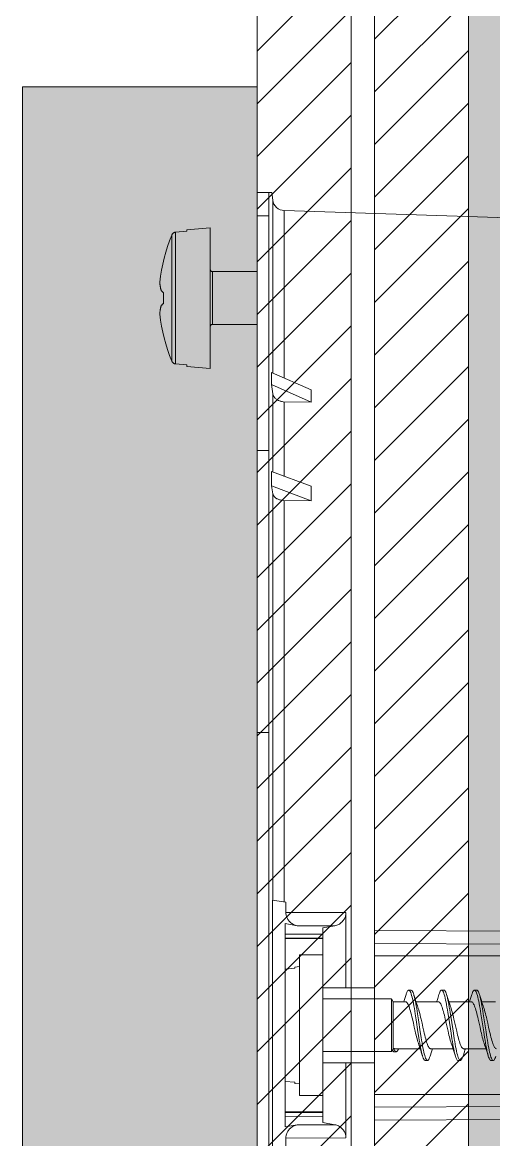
# Model space of a CAD drawing. Header units: millimetres. Extents: x -853320 to 19484, y -510814 to 9708.
# Drawn here: x 14065.85 to 14085.92, y 7480.94 to 7528.57 of the extents above; entities that cross this region are included whole.
import ezdxf

# ---------------------------------------------------------------- set-up
doc = ezdxf.new("R2010")
doc.units = ezdxf.units.MM
for name, color, linetype, lineweight in [('F_DIBOND_soffitto_cassone', 7, 'Continuous', 5), ('F_ELETTRICO', 22, 'Continuous', 5), ('F_IMPIANTO IDRAULICO', 7, 'Continuous', 5), ('F_MINERAL WALL', 6, 'Continuous', 5), ('F_TUBOLARE sez.40x40', 7, 'Continuous', 5)]:
    doc.layers.add(name, color=color, linetype=linetype, lineweight=lineweight)
pattern_1 = [(45, (-4.5022, -644), (-1.122532015, 1.122532015), [])]

# ---------------------------------------------------------------- blocks, each defined once
blk = doc.blocks.new('SCATOLA INCASSO_1 P_sezione e pianta')
at = {"layer": 'F_ELETTRICO', "transparency": 33554508}
h = blk.add_hatch(color=5, dxfattribs=at)
h.dxf.hatch_style = 1
h.paths.add_polyline_path([(55422.364, -13644.128), (55432.364, -13644.128), (55432.364, -13724.128), (55422.364, -13724.128)])
at = {"layer": 'F_ELETTRICO'}
for p, q in [((55432.364, -13719.628), (55432.364, -13648.628)), ((55432.995, -13648.628), (55432.364, -13648.628)), ((55432.864, -13719.628), (55432.864, -13648.628)), ((55433.029, -13648.95), (55432.995, -13648.628)), ((55433.029, -13656.324), (55433.029, -13648.95)), ((55433.518, -13656.54), (55433.518, -13649.398)), ((55446.896, -13649.83), (55433.518, -13649.398)), ((55432.364, -13649.628), (55432.864, -13649.628)), ((55428.727, -13655.812), (55428.727, -13650.443)), ((55429.364, -13650.278), (55428.893, -13650.32)), ((55428.893, -13655.936), (55428.893, -13650.32)), ((55429.364, -13650.215), (55430.364, -13650.128)), ((55429.364, -13650.215), (55429.364, -13650.278)), ((55430.364, -13656.128), (55430.364, -13650.128)), ((55430.464, -13652.003), (55430.464, -13654.253)), ((55430.464, -13652.003), (55432.364, -13652.003)), ((55428.222, -13652.473), (55428.22, -13652.5)), ((55428.223, -13652.446), (55428.222, -13652.473)), ((55428.271, -13652.783), (55428.274, -13652.795)), ((55428.274, -13652.795), (55428.283, -13652.807)), ((55428.37, -13653.356), (55428.37, -13652.9)), ((55428.22, -13653.755), (55428.222, -13653.783)), ((55428.222, -13653.783), (55428.223, -13653.81)), ((55428.271, -13653.473), (55428.268, -13653.486)), ((55428.271, -13653.473), (55428.274, -13653.46)), ((55430.464, -13654.253), (55432.364, -13654.253)), ((55428.893, -13655.936), (55429.364, -13655.978)), ((55429.364, -13655.978), (55429.364, -13656.04)), ((55429.364, -13656.04), (55430.364, -13656.128)), ((55432.976, -13656.815), (55432.976, -13656.301)), ((55432.976, -13656.301), (55434.664, -13657.047)), ((55433.029, -13657.205), (55432.976, -13656.815)), ((55432.976, -13656.815), (55434.664, -13657.562)), ((55434.664, -13657.562), (55434.664, -13657.047)), ((55433.029, -13660.546), (55433.029, -13657.205)), ((55434.664, -13657.562), (55433.469, -13657.546)), ((55433.518, -13660.728), (55433.518, -13657.546)), ((55432.364, -13659.628), (55432.864, -13659.628)), ((55432.976, -13661.139), (55432.976, -13660.527)), ((55432.976, -13660.527), (55434.664, -13661.153)), ((55433.029, -13661.467), (55432.976, -13661.139)), ((55432.976, -13661.139), (55434.664, -13661.766)), ((55434.664, -13661.153), (55434.664, -13661.766)), ((55433.029, -13678.793), (55433.029, -13661.467)), ((55434.664, -13661.766), (55433.469, -13661.753)), ((55433.518, -13678.871), (55433.518, -13661.753)), ((55432.864, -13671.645), (55432.364, -13671.645)), ((55433.017, -13689.463), (55433.017, -13678.793)), ((55433.585, -13678.881), (55433.017, -13678.793)), ((55433.585, -13679.318), (55433.585, -13678.881)), ((55436.147, -13679.326), (55433.585, -13679.318)), ((55436.147, -13679.326), (55436.147, -13682.528)), ((55433.564, -13688.461), (55433.564, -13679.795)), ((55434.074, -13679.883), (55433.564, -13679.795)), ((55435.674, -13679.888), (55434.074, -13679.883)), ((55435.164, -13679.977), (55435.674, -13679.888)), ((55435.164, -13688.279), (55435.164, -13679.977)), ((55433.564, -13680.243), (55435.164, -13680.248)), ((55433.564, -13680.412), (55435.164, -13680.407)), ((55435.164, -13680.433), (55433.564, -13680.433)), ((55437.364, -13682.528), (55437.364, -13680.087)), ((55461.486, -13680.195), (55437.364, -13680.087)), ((55461.477, -13680.747), (55437.364, -13680.639)), ((55434.164, -13687.128), (55434.164, -13681.128)), ((55434.164, -13681.128), (55435.164, -13681.128)), ((55462.472, -13681.173), (55437.364, -13681.173)), ((55433.964, -13681.696), (55433.564, -13681.732)), ((55433.964, -13681.645), (55434.164, -13681.628)), ((55433.964, -13681.645), (55433.964, -13681.696)), ((55437.364, -13682.528), (55435.164, -13682.528)), ((55437.364, -13683.003), (55437.364, -13682.528)), ((55438.921, -13682.628), (55438.821, -13682.628)), ((55438.907, -13682.738), (55438.926, -13682.791)), ((55440.321, -13682.628), (55440.221, -13682.628)), ((55440.298, -13682.716), (55440.317, -13682.764)), ((55440.489, -13682.992), (55440.434, -13682.816)), ((55441.721, -13682.628), (55441.621, -13682.628)), ((55441.708, -13682.739), (55441.727, -13682.793)), ((55441.889, -13682.992), (55441.834, -13682.816)), ((55435.164, -13683.003), (55438.092, -13683.003)), ((55438.092, -13685.253), (55438.092, -13683.003)), ((55438.092, -13683.003), (55438.164, -13683.128)), ((55438.164, -13683.128), (55438.164, -13685.115)), ((55438.164, -13683.128), (55438.687, -13683.128)), ((55439.132, -13683.128), (55440.087, -13683.128)), ((55440.532, -13683.128), (55441.487, -13683.128)), ((55441.932, -13683.128), (55442.517, -13683.128)), ((55439.098, -13683.642), (55439.136, -13683.89)), ((55439.198, -13683.642), (55439.236, -13683.89)), ((55440.488, -13683.583), (55440.527, -13683.829)), ((55440.527, -13683.829), (55440.622, -13684.465)), ((55440.588, -13683.583), (55440.627, -13683.829)), ((55440.627, -13683.829), (55440.722, -13684.465)), ((55441.898, -13683.645), (55441.936, -13683.893)), ((55441.998, -13683.645), (55442.036, -13683.893)), ((55438.976, -13683.856), (55439.017, -13684.036)), ((55439.136, -13683.89), (55439.212, -13684.401)), ((55439.236, -13683.89), (55439.312, -13684.401)), ((55439.463, -13684.386), (55439.424, -13684.214)), ((55440.457, -13684.214), (55440.495, -13684.384)), ((55440.786, -13684.042), (55440.747, -13683.871)), ((55441.779, -13683.868), (55441.818, -13684.041)), ((55441.936, -13683.893), (55442.013, -13684.404)), ((55442.036, -13683.893), (55442.113, -13684.404)), ((55442.186, -13684.042), (55442.147, -13683.871)), ((55439.212, -13684.401), (55439.25, -13684.648)), ((55439.312, -13684.401), (55439.35, -13684.648)), ((55440.622, -13684.465), (55440.66, -13684.709)), ((55440.722, -13684.465), (55440.76, -13684.709)), ((55442.013, -13684.404), (55442.051, -13684.651)), ((55442.113, -13684.404), (55442.151, -13684.651)), ((55435.164, -13685.253), (55438.092, -13685.253)), ((55437.364, -13685.728), (55437.364, -13685.253)), ((55438.092, -13685.253), (55438.128, -13685.19)), ((55438.124, -13685.196), (55438.141, -13685.22)), ((55438.141, -13685.22), (55438.158, -13685.238)), ((55438.158, -13685.238), (55438.174, -13685.25)), ((55438.185, -13685.115), (55438.164, -13685.115)), ((55438.174, -13685.25), (55438.192, -13685.254)), ((55438.185, -13685.115), (55438.201, -13685.151)), ((55438.192, -13685.254), (55438.292, -13685.254)), ((55438.238, -13685.128), (55439.31, -13685.128)), ((55439.356, -13685.27), (55439.409, -13685.44)), ((55439.755, -13685.128), (55440.71, -13685.128)), ((55440.756, -13685.27), (55440.812, -13685.452)), ((55441.155, -13685.128), (55442.11, -13685.128)), ((55442.156, -13685.27), (55442.209, -13685.44)), ((55437.364, -13685.728), (55435.164, -13685.728)), ((55436.147, -13685.728), (55436.147, -13688.93)), ((55437.364, -13688.169), (55437.364, -13685.728)), ((55439.521, -13685.628), (55439.621, -13685.628)), ((55439.522, -13685.48), (55439.541, -13685.531)), ((55440.912, -13685.452), (55440.931, -13685.507)), ((55440.921, -13685.628), (55441.021, -13685.628)), ((55442.321, -13685.628), (55442.421, -13685.628)), ((55442.322, -13685.482), (55442.341, -13685.532)), ((55433.564, -13686.524), (55433.964, -13686.559)), ((55433.964, -13686.559), (55433.964, -13686.61)), ((55433.964, -13686.61), (55434.164, -13686.628)), ((55434.164, -13687.128), (55435.164, -13687.128)), ((55468.094, -13687.082), (55437.364, -13687.082)), ((55437.364, -13687.617), (55468.094, -13687.489)), ((55435.164, -13687.822), (55433.564, -13687.822)), ((55433.564, -13687.844), (55435.164, -13687.849)), ((55433.564, -13688.012), (55435.164, -13688.008)), ((55437.364, -13688.169), (55468.094, -13688.041)), ((55433.564, -13688.461), (55434.074, -13688.372)), ((55434.074, -13688.372), (55435.674, -13688.367)), ((55435.674, -13688.367), (55435.164, -13688.279)), ((55433.585, -13688.937), (55436.147, -13688.93)), ((55433.585, -13689.374), (55433.585, -13688.937))]:
    blk.add_line(p, q, dxfattribs=at)
at = {"layer": 'F_ELETTRICO', "color": 5}
blk.add_lwpolyline([(55422.364, -13644.128), (55432.364, -13644.128), (55432.364, -13724.128), (55422.364, -13724.128)], close=True, dxfattribs=at)
at = {"layer": 'F_ELETTRICO'}
for points in [[(55428.893, -13650.32), (55428.881, -13650.321), (55428.869, -13650.323), (55428.858, -13650.326), (55428.846, -13650.33), (55428.835, -13650.334), (55428.824, -13650.339), (55428.813, -13650.345), (55428.803, -13650.351), (55428.793, -13650.358), (55428.784, -13650.366), (55428.775, -13650.374), (55428.766, -13650.382), (55428.758, -13650.392), (55428.751, -13650.401), (55428.744, -13650.411), (55428.738, -13650.421), (55428.732, -13650.432), (55428.727, -13650.443)], [(55428.22, -13652.5), (55428.222, -13652.516), (55428.223, -13652.532), (55428.225, -13652.547), (55428.227, -13652.561), (55428.229, -13652.575), (55428.231, -13652.588), (55428.233, -13652.602), (55428.235, -13652.614), (55428.237, -13652.627), (55428.239, -13652.64), (55428.242, -13652.653), (55428.244, -13652.666), (55428.247, -13652.679), (55428.249, -13652.691), (55428.252, -13652.704), (55428.255, -13652.717), (55428.258, -13652.73), (55428.261, -13652.744), (55428.264, -13652.757), (55428.268, -13652.77), (55428.271, -13652.783)], [(55428.283, -13652.807), (55428.292, -13652.818), (55428.302, -13652.83), (55428.312, -13652.841), (55428.323, -13652.853), (55428.334, -13652.865), (55428.346, -13652.876), (55428.358, -13652.888), (55428.37, -13652.9)], [(55428.37, -13653.356), (55428.358, -13653.368), (55428.346, -13653.379), (55428.334, -13653.391), (55428.323, -13653.402), (55428.312, -13653.414), (55428.302, -13653.426), (55428.292, -13653.437), (55428.283, -13653.449), (55428.274, -13653.46)], [(55428.268, -13653.486), (55428.264, -13653.499), (55428.261, -13653.512), (55428.258, -13653.525), (55428.255, -13653.538), (55428.252, -13653.551), (55428.249, -13653.564), (55428.247, -13653.577), (55428.244, -13653.59), (55428.242, -13653.602), (55428.239, -13653.615), (55428.237, -13653.628), (55428.235, -13653.641), (55428.233, -13653.654), (55428.231, -13653.667), (55428.229, -13653.681), (55428.227, -13653.694), (55428.225, -13653.709), (55428.223, -13653.724), (55428.222, -13653.739), (55428.22, -13653.755)], [(55428.727, -13655.812), (55428.732, -13655.823), (55428.738, -13655.834), (55428.744, -13655.845), (55428.751, -13655.855), (55428.758, -13655.864), (55428.766, -13655.873), (55428.775, -13655.882), (55428.784, -13655.89), (55428.793, -13655.898), (55428.803, -13655.904), (55428.814, -13655.911), (55428.824, -13655.916), (55428.835, -13655.921), (55428.846, -13655.926), (55428.858, -13655.929), (55428.87, -13655.932), (55428.881, -13655.934), (55428.893, -13655.936)], [(55433.029, -13657.205), (55433.034, -13657.23), (55433.04, -13657.254), (55433.048, -13657.277), (55433.059, -13657.301), (55433.071, -13657.324), (55433.085, -13657.346), (55433.101, -13657.367), (55433.119, -13657.388), (55433.139, -13657.407), (55433.16, -13657.426), (55433.183, -13657.443), (55433.207, -13657.46), (55433.232, -13657.475), (55433.259, -13657.489), (55433.286, -13657.501), (55433.315, -13657.512), (55433.345, -13657.522), (55433.375, -13657.53), (55433.406, -13657.537), (55433.437, -13657.542), (55433.469, -13657.546)], [(55433.029, -13661.467), (55433.034, -13661.487), (55433.04, -13661.508), (55433.048, -13661.527), (55433.059, -13661.547), (55433.071, -13661.566), (55433.085, -13661.585), (55433.101, -13661.603), (55433.119, -13661.62), (55433.139, -13661.636), (55433.16, -13661.652), (55433.183, -13661.667), (55433.207, -13661.68), (55433.232, -13661.693), (55433.259, -13661.705), (55433.286, -13661.715), (55433.315, -13661.725), (55433.345, -13661.733), (55433.375, -13661.74), (55433.406, -13661.745), (55433.437, -13661.749), (55433.469, -13661.753)], [(55434.074, -13679.883), (55434.03, -13679.873), (55433.987, -13679.86), (55433.946, -13679.845), (55433.908, -13679.827), (55433.871, -13679.806), (55433.837, -13679.783), (55433.805, -13679.759), (55433.775, -13679.733), (55433.747, -13679.705), (55433.721, -13679.676), (55433.697, -13679.646), (55433.676, -13679.615), (55433.656, -13679.583), (55433.639, -13679.55), (55433.625, -13679.516), (55433.612, -13679.483), (55433.602, -13679.449), (55433.595, -13679.416), (55433.589, -13679.383), (55433.586, -13679.351), (55433.585, -13679.318)], [(55436.147, -13679.326), (55436.146, -13679.357), (55436.143, -13679.389), (55436.138, -13679.421), (55436.131, -13679.455), (55436.121, -13679.489), (55436.109, -13679.522), (55436.095, -13679.556), (55436.078, -13679.59), (55436.059, -13679.622), (55436.038, -13679.653), (55436.015, -13679.683), (55435.99, -13679.712), (55435.963, -13679.74), (55435.934, -13679.766), (55435.903, -13679.79), (55435.869, -13679.813), (55435.833, -13679.834), (55435.796, -13679.852), (55435.757, -13679.867), (55435.716, -13679.879), (55435.674, -13679.888)], [(55438.709, -13682.816), (55438.656, -13682.985), (55438.63, -13683.066), (55438.61, -13683.128)], [(55438.709, -13682.816), (55438.717, -13682.79), (55438.736, -13682.737), (55438.755, -13682.694), (55438.774, -13682.662), (55438.793, -13682.64), (55438.812, -13682.629), (55438.821, -13682.628)], [(55438.821, -13682.628), (55438.831, -13682.629), (55438.85, -13682.64), (55438.869, -13682.662), (55438.888, -13682.695), (55438.907, -13682.738)], [(55438.921, -13682.628), (55438.931, -13682.629), (55438.95, -13682.64), (55438.969, -13682.662), (55438.988, -13682.695), (55439.007, -13682.738), (55439.026, -13682.791), (55439.034, -13682.816)], [(55438.926, -13682.791), (55438.945, -13682.854), (55438.964, -13682.927)], [(55439.09, -13682.995), (55439.037, -13682.826), (55439.034, -13682.816)], [(55439.034, -13682.816), (55439.045, -13682.854), (55439.064, -13682.927), (55439.083, -13683.008), (55439.103, -13683.097)], [(55440.109, -13682.816), (55440.056, -13682.985), (55440.03, -13683.066), (55440.01, -13683.128)], [(55440.109, -13682.816), (55440.127, -13682.762), (55440.146, -13682.714), (55440.165, -13682.676), (55440.184, -13682.649), (55440.203, -13682.633), (55440.221, -13682.628)], [(55440.221, -13682.628), (55440.241, -13682.634), (55440.26, -13682.65), (55440.279, -13682.678), (55440.298, -13682.716)], [(55440.317, -13682.764), (55440.336, -13682.822), (55440.355, -13682.89), (55440.374, -13682.967), (55440.393, -13683.053), (55440.412, -13683.146)], [(55440.321, -13682.628), (55440.341, -13682.634), (55440.36, -13682.65), (55440.379, -13682.678), (55440.398, -13682.716), (55440.417, -13682.764), (55440.434, -13682.816)], [(55440.434, -13682.816), (55440.436, -13682.822), (55440.455, -13682.89), (55440.474, -13682.967), (55440.493, -13683.053), (55440.512, -13683.146)], [(55441.509, -13682.816), (55441.456, -13682.985), (55441.43, -13683.066), (55441.41, -13683.128)], [(55441.509, -13682.816), (55441.517, -13682.788), (55441.536, -13682.736), (55441.555, -13682.693), (55441.574, -13682.661), (55441.593, -13682.64), (55441.612, -13682.629), (55441.621, -13682.628)], [(55441.621, -13682.628), (55441.632, -13682.629), (55441.651, -13682.641), (55441.67, -13682.663), (55441.689, -13682.696), (55441.708, -13682.739)], [(55441.721, -13682.628), (55441.732, -13682.629), (55441.751, -13682.641), (55441.77, -13682.663), (55441.789, -13682.696), (55441.808, -13682.739), (55441.827, -13682.793), (55441.834, -13682.816)], [(55441.727, -13682.793), (55441.746, -13682.856), (55441.765, -13682.929)], [(55441.834, -13682.816), (55441.846, -13682.856), (55441.865, -13682.929), (55441.884, -13683.01), (55441.903, -13683.099)], [(55438.687, -13683.128), (55438.69, -13683.128), (55438.71, -13683.133), (55438.731, -13683.147), (55438.751, -13683.168), (55438.771, -13683.198), (55438.792, -13683.236), (55438.812, -13683.281), (55438.833, -13683.334), (55438.853, -13683.393), (55438.874, -13683.458), (55438.894, -13683.529), (55438.915, -13683.605), (55438.935, -13683.685), (55438.956, -13683.769), (55438.976, -13683.856)], [(55438.964, -13682.927), (55438.983, -13683.008), (55439.003, -13683.097)], [(55439.003, -13683.097), (55439.022, -13683.194), (55439.041, -13683.298), (55439.06, -13683.407), (55439.079, -13683.522), (55439.098, -13683.642)], [(55439.21, -13683.359), (55439.19, -13683.303), (55439.165, -13683.228), (55439.14, -13683.153), (55439.115, -13683.076), (55439.09, -13682.995)], [(55439.103, -13683.097), (55439.122, -13683.194), (55439.141, -13683.298), (55439.16, -13683.407), (55439.179, -13683.522), (55439.198, -13683.642)], [(55439.347, -13683.869), (55439.327, -13683.784), (55439.307, -13683.701), (55439.287, -13683.621), (55439.267, -13683.546), (55439.247, -13683.475), (55439.227, -13683.41), (55439.21, -13683.359)], [(55440.087, -13683.128), (55440.108, -13683.132), (55440.127, -13683.143), (55440.146, -13683.162), (55440.165, -13683.188), (55440.184, -13683.221), (55440.203, -13683.26), (55440.222, -13683.305), (55440.241, -13683.357), (55440.26, -13683.414), (55440.28, -13683.478), (55440.299, -13683.547), (55440.319, -13683.621), (55440.339, -13683.7), (55440.359, -13683.783), (55440.379, -13683.868)], [(55440.412, -13683.146), (55440.431, -13683.246), (55440.45, -13683.353), (55440.469, -13683.466), (55440.488, -13683.583)], [(55440.61, -13683.359), (55440.591, -13683.303), (55440.565, -13683.229), (55440.54, -13683.152), (55440.515, -13683.073), (55440.489, -13682.992)], [(55440.512, -13683.146), (55440.531, -13683.246), (55440.55, -13683.353), (55440.569, -13683.466), (55440.588, -13683.583)], [(55440.747, -13683.871), (55440.728, -13683.787), (55440.708, -13683.705), (55440.688, -13683.626), (55440.668, -13683.551), (55440.648, -13683.48), (55440.628, -13683.414), (55440.61, -13683.359)], [(55441.487, -13683.128), (55441.506, -13683.131), (55441.526, -13683.143), (55441.546, -13683.162), (55441.566, -13683.189), (55441.585, -13683.223), (55441.605, -13683.263), (55441.624, -13683.31), (55441.643, -13683.362), (55441.662, -13683.42), (55441.681, -13683.484), (55441.701, -13683.552), (55441.72, -13683.625), (55441.74, -13683.703), (55441.759, -13683.784), (55441.779, -13683.868)], [(55441.765, -13682.929), (55441.784, -13683.01), (55441.803, -13683.099)], [(55441.803, -13683.099), (55441.822, -13683.196), (55441.841, -13683.3), (55441.86, -13683.41), (55441.879, -13683.525), (55441.898, -13683.645)], [(55442.01, -13683.359), (55441.991, -13683.303), (55441.965, -13683.229), (55441.94, -13683.152), (55441.915, -13683.073), (55441.889, -13682.992)], [(55441.903, -13683.099), (55441.922, -13683.196), (55441.941, -13683.3), (55441.96, -13683.41), (55441.979, -13683.525), (55441.998, -13683.645)], [(55442.147, -13683.871), (55442.128, -13683.788), (55442.109, -13683.707), (55442.089, -13683.629), (55442.069, -13683.555), (55442.049, -13683.484), (55442.03, -13683.419), (55442.01, -13683.359)], [(55439.017, -13684.036), (55439.057, -13684.214), (55439.095, -13684.384)], [(55439.424, -13684.214), (55439.386, -13684.042), (55439.347, -13683.869)], [(55440.379, -13683.868), (55440.418, -13684.041), (55440.457, -13684.214)], [(55440.863, -13684.383), (55440.824, -13684.214), (55440.786, -13684.042)], [(55441.818, -13684.041), (55441.857, -13684.215), (55441.896, -13684.387)], [(55442.264, -13684.388), (55442.225, -13684.215), (55442.186, -13684.042)], [(55439.095, -13684.384), (55439.115, -13684.468), (55439.134, -13684.549), (55439.154, -13684.627), (55439.174, -13684.702), (55439.194, -13684.773), (55439.213, -13684.838), (55439.233, -13684.897)], [(55439.25, -13684.648), (55439.269, -13684.766), (55439.288, -13684.879), (55439.307, -13684.988), (55439.326, -13685.089)], [(55439.35, -13684.648), (55439.369, -13684.766), (55439.388, -13684.879), (55439.407, -13684.988), (55439.426, -13685.089)], [(55439.755, -13685.128), (55439.737, -13685.124), (55439.718, -13685.114), (55439.698, -13685.095), (55439.679, -13685.07), (55439.66, -13685.038), (55439.641, -13685), (55439.622, -13684.954), (55439.603, -13684.903), (55439.583, -13684.844), (55439.563, -13684.78), (55439.543, -13684.709), (55439.523, -13684.633), (55439.503, -13684.554), (55439.483, -13684.471), (55439.463, -13684.386)], [(55440.495, -13684.384), (55440.514, -13684.467), (55440.534, -13684.547), (55440.553, -13684.624), (55440.572, -13684.697), (55440.592, -13684.767), (55440.611, -13684.831), (55440.631, -13684.89)], [(55440.66, -13684.709), (55440.679, -13684.825), (55440.698, -13684.936), (55440.717, -13685.041), (55440.736, -13685.139)], [(55440.76, -13684.709), (55440.779, -13684.825), (55440.798, -13684.936), (55440.817, -13685.041), (55440.836, -13685.139)], [(55441.155, -13685.128), (55441.153, -13685.128), (55441.133, -13685.123), (55441.113, -13685.11), (55441.093, -13685.089), (55441.074, -13685.061), (55441.055, -13685.027), (55441.035, -13684.987), (55441.016, -13684.939), (55440.997, -13684.886), (55440.978, -13684.827), (55440.959, -13684.763), (55440.94, -13684.694), (55440.92, -13684.622), (55440.901, -13684.545), (55440.882, -13684.465), (55440.863, -13684.383)], [(55441.896, -13684.387), (55441.915, -13684.471), (55441.935, -13684.552), (55441.955, -13684.63), (55441.974, -13684.703), (55441.993, -13684.771), (55442.012, -13684.834), (55442.033, -13684.897)], [(55442.051, -13684.651), (55442.07, -13684.769), (55442.089, -13684.882), (55442.108, -13684.99), (55442.127, -13685.092)], [(55442.151, -13684.651), (55442.17, -13684.769), (55442.189, -13684.882), (55442.208, -13684.99), (55442.227, -13685.092)], [(55442.555, -13685.128), (55442.536, -13685.124), (55442.517, -13685.113), (55442.498, -13685.095), (55442.479, -13685.07), (55442.46, -13685.038), (55442.441, -13684.999), (55442.422, -13684.954), (55442.403, -13684.903), (55442.384, -13684.845), (55442.364, -13684.781), (55442.344, -13684.711), (55442.324, -13684.636), (55442.304, -13684.557), (55442.284, -13684.474), (55442.264, -13684.388)], [(55438.164, -13685.115), (55438.157, -13685.13), (55438.151, -13685.145), (55438.144, -13685.159), (55438.138, -13685.172), (55438.131, -13685.184), (55438.128, -13685.19)], [(55438.238, -13685.128), (55438.214, -13685.125), (55438.185, -13685.115)], [(55438.201, -13685.151), (55438.217, -13685.183), (55438.233, -13685.21), (55438.249, -13685.23), (55438.265, -13685.245), (55438.281, -13685.252), (55438.292, -13685.254)], [(55438.292, -13685.254), (55438.297, -13685.253), (55438.313, -13685.247), (55438.329, -13685.233), (55438.346, -13685.212), (55438.362, -13685.183), (55438.378, -13685.146), (55438.385, -13685.126)], [(55439.233, -13684.897), (55439.254, -13684.96), (55439.279, -13685.034), (55439.305, -13685.111), (55439.33, -13685.189), (55439.356, -13685.27)], [(55439.326, -13685.089), (55439.345, -13685.184), (55439.364, -13685.271), (55439.384, -13685.35), (55439.403, -13685.42), (55439.409, -13685.44)], [(55439.426, -13685.089), (55439.445, -13685.184), (55439.464, -13685.271), (55439.484, -13685.35), (55439.503, -13685.42), (55439.522, -13685.48)], [(55439.731, -13685.449), (55439.789, -13685.263), (55439.815, -13685.182), (55439.832, -13685.128)], [(55440.631, -13684.89), (55440.654, -13684.96), (55440.679, -13685.034), (55440.705, -13685.111), (55440.73, -13685.189), (55440.756, -13685.27)], [(55440.736, -13685.139), (55440.755, -13685.23), (55440.774, -13685.313), (55440.793, -13685.387), (55440.809, -13685.44)], [(55440.836, -13685.139), (55440.855, -13685.23), (55440.874, -13685.313), (55440.893, -13685.387), (55440.912, -13685.452)], [(55441.134, -13685.44), (55441.189, -13685.263), (55441.215, -13685.182), (55441.232, -13685.128)], [(55442.033, -13684.897), (55442.054, -13684.96), (55442.079, -13685.034), (55442.105, -13685.111), (55442.13, -13685.189), (55442.156, -13685.27)], [(55442.127, -13685.092), (55442.146, -13685.187), (55442.165, -13685.273), (55442.184, -13685.352), (55442.203, -13685.421), (55442.209, -13685.44)], [(55442.227, -13685.092), (55442.246, -13685.187), (55442.265, -13685.273), (55442.284, -13685.352), (55442.303, -13685.421), (55442.322, -13685.482)], [(55439.409, -13685.44), (55439.422, -13685.48), (55439.441, -13685.531), (55439.46, -13685.571), (55439.479, -13685.601), (55439.498, -13685.619), (55439.517, -13685.627), (55439.521, -13685.628)], [(55439.541, -13685.531), (55439.56, -13685.571), (55439.579, -13685.601), (55439.598, -13685.619), (55439.617, -13685.627), (55439.621, -13685.628)], [(55439.621, -13685.628), (55439.636, -13685.625), (55439.655, -13685.611), (55439.674, -13685.586), (55439.693, -13685.551), (55439.712, -13685.505), (55439.731, -13685.449)], [(55440.812, -13685.452), (55440.831, -13685.507), (55440.85, -13685.553), (55440.869, -13685.587), (55440.889, -13685.612), (55440.908, -13685.625), (55440.921, -13685.628)], [(55440.931, -13685.507), (55440.95, -13685.553), (55440.969, -13685.587), (55440.989, -13685.612), (55441.008, -13685.625), (55441.021, -13685.628)], [(55441.021, -13685.628), (55441.027, -13685.627), (55441.046, -13685.619), (55441.065, -13685.599), (55441.084, -13685.569), (55441.103, -13685.528), (55441.122, -13685.477), (55441.134, -13685.44)], [(55442.209, -13685.44), (55442.222, -13685.482), (55442.241, -13685.532), (55442.26, -13685.572), (55442.279, -13685.601), (55442.298, -13685.62), (55442.317, -13685.628), (55442.321, -13685.628)], [(55442.341, -13685.532), (55442.36, -13685.572), (55442.379, -13685.601), (55442.398, -13685.62), (55442.417, -13685.628), (55442.421, -13685.628)], [(55442.421, -13685.628), (55442.436, -13685.624), (55442.455, -13685.61), (55442.475, -13685.585), (55442.494, -13685.55), (55442.513, -13685.504), (55442.532, -13685.448)], [(55433.585, -13688.937), (55433.586, -13688.905), (55433.589, -13688.872), (55433.595, -13688.839), (55433.602, -13688.806), (55433.612, -13688.773), (55433.625, -13688.739), (55433.639, -13688.706), (55433.656, -13688.673), (55433.676, -13688.641), (55433.697, -13688.61), (55433.721, -13688.579), (55433.747, -13688.55), (55433.775, -13688.523), (55433.805, -13688.497), (55433.837, -13688.472), (55433.871, -13688.45), (55433.908, -13688.429), (55433.946, -13688.41), (55433.987, -13688.395), (55434.03, -13688.382), (55434.074, -13688.372)], [(55435.674, -13688.367), (55435.716, -13688.377), (55435.757, -13688.389), (55435.796, -13688.404), (55435.833, -13688.422), (55435.869, -13688.443), (55435.903, -13688.465), (55435.934, -13688.49), (55435.963, -13688.516), (55435.99, -13688.543), (55436.015, -13688.572), (55436.038, -13688.602), (55436.059, -13688.633), (55436.078, -13688.666), (55436.095, -13688.7), (55436.109, -13688.733), (55436.121, -13688.767), (55436.131, -13688.801), (55436.138, -13688.834), (55436.143, -13688.867), (55436.146, -13688.898), (55436.147, -13688.93)]]:
    blk.add_lwpolyline(points, dxfattribs=at)
for centre, radius, start, end in [((55433.526, -13648.898), 0.5, 186, 269), ((55435.164, -13653.128), 6.974, 157.3617, 174.3891), ((55430.464, -13651.903), 0.1, 180.0001, 270), ((55435.164, -13653.128), 6.974, 185.6109, 202.6383), ((55430.464, -13654.353), 0.1, 90, 179.9999)]:
    blk.add_arc(centre, radius, start, end, dxfattribs=at)
blk = doc.blocks.new('BAGNO_camera doppia_rev.02_pianta')
at = {"layer": 'F_DIBOND_soffitto_cassone'}
h = blk.add_hatch(dxfattribs=at)
h.set_pattern_fill('ANSI31', color=1, scale=0.5)
h.set_pattern_definition(pattern_1)
h.paths.add_polyline_path([(31973.616, 22996.66), (31977.616, 22996.66), (31977.616, 22496.66), (31973.616, 22496.66)])
at = {"layer": 'F_MINERAL WALL'}
h = blk.add_hatch(dxfattribs=at)
h.set_pattern_fill('ANSI31', color=256, scale=0.5)
h.set_pattern_definition(pattern_1)
h.paths.add_polyline_path([(31968.616, 22996.66), (31972.616, 22996.66), (31972.616, 22496.66), (31968.616, 22496.66)])
at = {"layer": 'F_TUBOLARE sez.40x40', "true_color": 0x636466}
h = blk.add_hatch(color=251, dxfattribs=at)
h.dxf.hatch_style = 1
h.paths.add_polyline_path([(31977.616, 22496.66), (32017.616, 22496.66), (32017.616, 22996.66), (31977.616, 22996.66)])
h.paths.add_polyline_path([(31979.116, 22496.66), (32016.116, 22496.66), (32016.116, 22996.66), (31979.116, 22996.66)], flags=17)
at = {"layer": 'F_DIBOND_soffitto_cassone', "color": 1}
blk.add_lwpolyline([(31973.616, 22996.66), (31977.616, 22996.66), (31977.616, 22496.66), (31973.616, 22496.66)], close=True, dxfattribs=at)
at = {"layer": 'F_MINERAL WALL'}
blk.add_lwpolyline([(31968.616, 22996.66), (31972.616, 22996.66), (31972.616, 22496.66), (31968.616, 22496.66)], close=True, dxfattribs=at)
at = {"layer": 'F_TUBOLARE sez.40x40'}
blk.add_lwpolyline([(31977.616, 22496.66), (32017.616, 22496.66), (32017.616, 22996.66), (31977.616, 22996.66)], close=True, dxfattribs=at)
at = {"layer": 'F_DIBOND_soffitto_cassone', "color": 1}
blk.add_blockref('SCATOLA INCASSO_1 P_sezione e pianta', (-23463.748, 36282.788), dxfattribs=at)

msp = doc.modelspace()

# ---------------------------------------------------------------- block references
at = {"layer": 'F_IMPIANTO IDRAULICO', "color": 1}
msp.add_blockref('BAGNO_camera doppia_rev.02_pianta', (-17892.766, -15112.845), dxfattribs=at)

doc.saveas('drawing.dxf')
